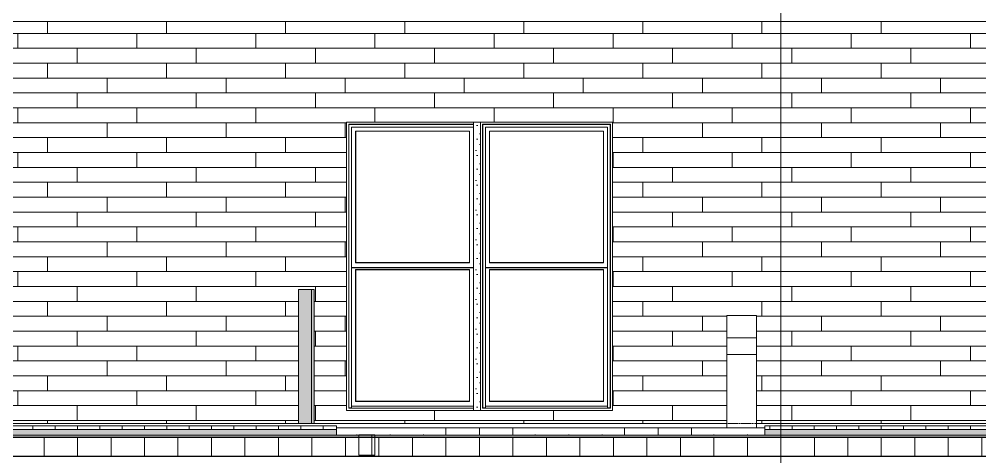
# Model space of a CAD drawing. Header units: inches. Extents: x 9661 to 15313, y -314 to 660.
# Drawn here: x 10848.9 to 11107, y -8.9 to 108.6 of the extents above; entities that cross this region are included whole.
import ezdxf

# ---------------------------------------------------------------- set-up
doc = ezdxf.new("R2010")
doc.units = ezdxf.units.IN
doc.header["$MEASUREMENT"] = 0
doc.linetypes.add('Grid Line 1_2_', pattern=[0.875, 0.5, -0.125, 0.125, -0.125])
for name, color, linetype, lineweight in [('A-FLOR-5', 252, 'Continuous', 13), ('A-FLOR-6', 254, 'Continuous', 5), ('A-FLOR-8', 192, 'Continuous', 9), ('A-FLOR-LEVL-1', 51, 'Grid Line 1_2_', 9), ('A-FLOR-MCUT-1', 51, 'Continuous', 9), ('A-FLOR-PATT-1', 45, 'Continuous', 9), ('A-GLAZ-1', 55, 'Continuous', 9), ('A-WALL-10', 113, 'Continuous', 9), ('A-WALL-5', 55, 'Continuous', 9), ('A-WALL-7', 13, 'Continuous', 13), ('A-WALL-8', 23, 'Continuous', 5), ('A-WALL-PATT-1', 55, 'Continuous', 9), ('E-LITE-EQPM-1', 55, 'Continuous', 9), ('G-ANNO-SYMB', 111, 'Continuous', 9)]:
    doc.layers.add(name, color=color, linetype=linetype, lineweight=lineweight)
pattern_1 = [(90, (11008.554, 72), (-6, 4e-16), [])]

# ---------------------------------------------------------------- blocks, each defined once
blk = doc.blocks.new('Basic Wall _ COMPOSITE SIDING_DECKING - COURTYARD - ___-3213068-BUILDING SECTION - EAST_WEST - COURTYARD - LOOKING NORTH')
at = {"layer": 'A-WALL-5'}
blk.add_line((10822.74, 108), (11276.04, 108), dxfattribs=at)
blk = doc.blocks.new('Window-Double_Hung-Marvin-Essential - ESDH3066 - 1st Floor-3357220-BUILDING SECTION - EAST_WEST - COURTYARD - LOOKING NORTH')
at = {"layer": 'A-GLAZ-1'}
for p, q in [((10937.43, 80.41), (10970.96, 80.41)), ((10937.43, 80.41), (10937.51, 80.33)), ((10937.43, 4.09), (10937.43, 80.41)), ((10970.96, 80.33), (10937.51, 80.33)), ((10937.51, 80.33), (10937.51, 4.17)), ((10938.21, 79.63), (10970.96, 79.63)), ((10938.21, 4.17), (10938.21, 79.63)), ((10939.31, 78.53), (10939.25, 78.59)), ((10939.25, 78.59), (10939.25, 43.16)), ((10969.93, 78.59), (10939.25, 78.59)), ((10939.31, 78.53), (10939.31, 43.22)), ((10969.87, 78.53), (10939.31, 78.53)), ((10969.87, 78.53), (10969.93, 78.59)), ((10969.87, 43.22), (10969.87, 78.53)), ((10969.93, 43.16), (10969.93, 78.59)), ((10970.96, 41.94), (10938.21, 41.94)), ((10970.96, 41.81), (10938.21, 41.81)), ((10939.31, 43.22), (10939.25, 43.16)), ((10939.25, 43.16), (10969.93, 43.16)), ((10969.93, 41.34), (10939.25, 41.34)), ((10939.25, 41.34), (10939.31, 41.28)), ((10939.25, 41.34), (10939.25, 5.91)), ((10939.31, 43.22), (10969.87, 43.22)), ((10969.93, 43.16), (10969.87, 43.22)), ((10969.87, 41.28), (10969.93, 41.34)), ((10969.93, 41.34), (10969.93, 5.91)), ((10939.31, 41.28), (10969.87, 41.28)), ((10939.31, 5.97), (10939.31, 41.28)), ((10969.87, 41.28), (10969.87, 5.97)), ((10939.25, 5.91), (10939.31, 5.97)), ((10939.25, 5.91), (10969.93, 5.91)), ((10969.87, 5.97), (10939.31, 5.97)), ((10969.93, 5.91), (10969.87, 5.97)), ((10937.51, 4.17), (10937.43, 4.09)), ((10937.43, 4.09), (10970.96, 4.09)), ((10938.21, 4.17), (10937.51, 4.17)), ((10970.96, 4.69), (10938.21, 4.69)), ((10970.96, 4.66), (10938.21, 4.66))]:
    blk.add_line(p, q, dxfattribs=at)
blk = doc.blocks.new('Window-Double_Hung-Marvin-Essential - ESDH3066 - 1st Floor-3357221-BUILDING SECTION - EAST_WEST - COURTYARD - LOOKING NORTH')
at = {"layer": 'A-GLAZ-1'}
h = blk.add_hatch(dxfattribs=at)
h.set_pattern_fill('FP_18', color=256, style=0, pattern_type=2)
h.set_pattern_definition([(0, (11008.909, -14.84), (0, 8), [0.33, -7.67]), (0, (11011.469, -14.68), (0, 8), [0.33, -7.67]), (0, (11010.029, -12.92), (0, 8), [0.33, -7.67]), (0, (11011.789, -11.64), (0, 8), [0.33, -7.67]), (0, (11009.709, -11.16), (0, 8), [0.33, -7.67]), (0, (11010.349, -9.24), (0, 8), [0.33, -7.67]), (0, (11009.229, -7.8), (0, 8), [0.33, -7.67]), (0, (11011.789, -7.96), (0, 8), [0.33, -7.67]), (0, (11013.709, -7.64), (0, 8), [0.33, -7.67]), (0, (11014.669, -9.56), (0, 8), [0.33, -7.67]), (0, (11016.269, -9.72), (0, 8), [0.33, -7.67]), (0, (11016.269, -12.6), (0, 8), [0.33, -7.67]), (0, (11014.829, -13.56), (0, 8), [0.33, -7.67]), (0, (11012.589, -13.08), (0, 8), [0.33, -7.67]), (0, (11014.029, -11.64), (0, 8), [0.33, -7.67]), (0, (11012.589, -10.2), (0, 8), [0.33, -7.67]), (0, (11015.949, -14.68), (0, 8), [0.33, -7.67])])
h.paths.add_polyline_path([(10970.96, 3.5), (10972.84, 3.5), (10972.84, 81), (10970.96, 81), (10970.96, 3.53)], flags=0)
for p, q in [((10972.84, 81), (10970.96, 81)), ((10970.96, 81), (10970.96, 3.5)), ((10972.84, 3.5), (10972.84, 81)), ((10973.43, 80.41), (11007.75, 80.41)), ((10973.43, 80.41), (10973.51, 80.33)), ((10973.43, 4.09), (10973.43, 80.41)), ((11007.67, 80.33), (10973.51, 80.33)), ((10973.51, 80.33), (10973.51, 4.17)), ((11007.75, 80.41), (11007.67, 80.33)), ((11007.67, 80.33), (11007.67, 4.17)), ((11007.75, 80.41), (11007.75, 4.09)), ((10974.21, 79.63), (11006.96, 79.63)), ((10974.21, 4.17), (10974.21, 79.63)), ((10975.31, 78.53), (10975.25, 78.59)), ((10975.25, 78.59), (10975.25, 43.16)), ((11005.93, 78.59), (10975.25, 78.59)), ((10975.31, 78.53), (10975.31, 43.22)), ((11005.87, 78.53), (10975.31, 78.53)), ((11005.87, 78.53), (11005.93, 78.59)), ((11005.87, 43.22), (11005.87, 78.53)), ((11005.93, 43.16), (11005.93, 78.59)), ((11006.96, 79.63), (11006.96, 4.17)), ((11006.96, 41.94), (10974.21, 41.94)), ((11006.96, 41.81), (10974.21, 41.81)), ((10975.31, 43.22), (10975.25, 43.16)), ((10975.25, 43.16), (11005.93, 43.16)), ((11005.93, 41.34), (10975.25, 41.34)), ((10975.25, 41.34), (10975.31, 41.28)), ((10975.25, 41.34), (10975.25, 5.91)), ((10975.31, 43.22), (11005.87, 43.22)), ((11005.93, 43.16), (11005.87, 43.22)), ((11005.87, 41.28), (11005.93, 41.34)), ((11005.93, 41.34), (11005.93, 5.91)), ((10975.31, 41.28), (11005.87, 41.28)), ((10975.31, 5.97), (10975.31, 41.28)), ((11005.87, 41.28), (11005.87, 5.97)), ((10975.25, 5.91), (10975.31, 5.97)), ((10975.25, 5.91), (11005.93, 5.91)), ((11005.87, 5.97), (10975.31, 5.97)), ((11005.93, 5.91), (11005.87, 5.97)), ((10970.96, 3.5), (10972.84, 3.5)), ((10973.51, 4.17), (10973.43, 4.09)), ((10973.43, 4.09), (11007.75, 4.09)), ((10974.21, 4.17), (10973.51, 4.17)), ((11006.96, 4.69), (10974.21, 4.69)), ((11006.96, 4.66), (10974.21, 4.66)), ((11007.67, 4.17), (11006.96, 4.17)), ((11007.75, 4.09), (11007.67, 4.17))]:
    blk.add_line(p, q, dxfattribs=at)
blk = doc.blocks.new('Pathway_Cooper_McGraw-Edison _BSC-BRC_Round - Pathway_Cooper_McGraw-Edison _BSC-BRC_Round-V29-BUILDING SECTION - EAST_WEST - COURTYARD - LOOKING NORTH')
at = {"layer": 'E-LITE-EQPM-1'}
for p, q in [((11039.04, 29), (11039.04, 23)), ((11039.04, 29), (11043.04, 29)), ((11043.04, 29), (11047.04, 29)), ((11047.04, 23), (11047.04, 29)), ((11043.04, 23), (11039.04, 23)), ((11039.04, 23), (11039.04, 18.5)), ((11039.04, 23), (11043.04, 23)), ((11047.04, 23), (11043.04, 23)), ((11043.04, 23), (11047.04, 23)), ((11047.04, 18.5), (11047.04, 23)), ((11043.04, 18.5), (11039.04, 18.5)), ((11039.04, 18.5), (11039.04, -1.13)), ((11039.04, 18.5), (11043.04, 18.5)), ((11047.04, 18.5), (11043.04, 18.5)), ((11043.04, 18.5), (11047.04, 18.5)), ((11047.04, -1.13), (11047.04, 18.5))]:
    blk.add_line(p, q, dxfattribs=at)

msp = doc.modelspace()

# ---------------------------------------------------------------- hatches: boundary and pattern name
at = {"layer": 'A-FLOR-5'}
h = msp.add_hatch(color=256, dxfattribs=at)
h.paths.add_polyline_path([(11239.6768, -9), (11278.7894, -9), (11278.7894, -8.875), (10819.9894, -8.875), (10819.9894, -9), (11239.37759, -9)], flags=0)
h.paths.add_polyline_path([(9992.37511, -9), (10011.5894, -9), (10011.5599, -8.875), (9888.1894, -8.875), (9888.1894, -9), (9965.8769, -9)], flags=0)
at = {"layer": 'A-FLOR-6'}
h = msp.add_hatch(color=256, dxfattribs=at)
h.paths.add_polyline_path([(11258.31023, -8.875), (11278.7894, -8.875), (11278.7894, -8.75), (10819.9894, -8.75), (10819.9894, -8.875), (11242.15711, -8.875)], flags=0)
h.paths.add_polyline_path([(9888.1894, -8.875), (10011.5894, -8.875), (10011.5599, -8.75), (9888.1894, -8.75)], flags=0)
at = {"layer": 'A-FLOR-PATT-1'}
h = msp.add_hatch(dxfattribs=at)
h.set_pattern_fill('FP_14', color=256, style=0, pattern_type=2)
h.set_pattern_definition(pattern_1)
h.paths.add_polyline_path([(11203.9894, -1.625), (11276.0394, -1.625), (11276.0394, -0.625), (11049.2894, -0.625), (11049.2894, -1.625), (11201.9894, -1.625)], flags=0)
h.paths.add_polyline_path([(10831.98173, -1.625), (10934.1894, -1.625), (10934.1894, -0.625), (10822.7394, -0.625), (10822.7394, -1.625)], flags=0)
h.paths.add_polyline_path([(9935.1894, -1.625), (10008.8394, -1.625), (10008.8394, -0.625), (9888.1894, -0.625), (9888.1894, -1.625), (9927.78998, -1.625)], flags=0)
h = msp.add_hatch(dxfattribs=at)
h.set_pattern_fill('FP_15', color=256, style=0, pattern_type=2)
h.set_pattern_definition([(216.87, (11014.952, 87.994), (47.980943, 31.987086), [7.997, -71.971]), (206.565, (11024.548, 83.196), (-15.993714, -15.994133), [17.881, -17.881]), (198.435, (11024.548, 75.199), (-31.98674, -15.99388), [10.115, -40.461])])
h.paths.add_polyline_path([(11169.26231, -3.125), (11276.0394, -3.125), (11276.0394, -1.625), (11049.2894, -1.625), (11049.2894, -3.125), (11164.5894, -3.125)], flags=0)
h.paths.add_polyline_path([(10934.1894, -3.125), (10934.1894, -1.625), (10822.7394, -1.625), (10822.7394, -3.125), (10928.85942, -3.125)], flags=0)
h.paths.add_polyline_path([(9888.1894, -3.125), (10008.8394, -3.125), (10008.8394, -1.625), (9888.1894, -1.625)], flags=0)
h = msp.add_hatch(dxfattribs=at)
h.set_pattern_fill('FP_12', color=256, style=0, pattern_type=2)
h.set_pattern_definition([(0, (11008.554, 72), (24, 24), [24, -24]), (0, (11008.554, 81), (24, 24), [24, -24]), (0, (11008.554, 90), (24, 24), [24, -24]), (90, (11011.554, 93), (-24, 24), [24, -24]), (90, (11020.554, 93), (-24, 24), [24, -24]), (90, (11029.554, 93), (-24, 24), [24, -24])])
h.paths.add_polyline_path([(11047.26548, -3.125), (11049.2894, -3.125), (11049.2894, -1.125), (10934.1894, -1.125), (10934.1894, -3.125), (11025.73711, -3.125)], flags=0)
h = msp.add_hatch(dxfattribs=at)
h.set_pattern_fill('FP_3', color=256, style=0, pattern_type=2)
h.set_pattern_definition([(0, (11008.554, 72), (15.36, 3.84), [1.267, -10.253, 1.267, -10.253, -61.44]), (0, (11008.554, 72), (15.36, 3.84), [-23.04, 1.267, -21.773, 1.267, -10.253, -26.88]), (0, (11008.554, 72), (15.36, 3.84), [-57.6, 1.267, -6.413, 1.267, -17.933]), (120, (11014.314, 73.92), (-11.005538, 11.38215), [1.267, -10.253, 1.267, -10.253, -61.44]), (120, (11014.314, 73.92), (-11.005538, 11.38215), [-23.04, 1.267, -21.773, 1.267, -10.253, -26.88]), (120, (11014.314, 73.92), (-11.005538, 11.38215), [-57.6, 1.267, -6.413, 1.267, -17.933]), (240, (11016.234, 81.6), (-4.354462, -15.22215), [1.267, -10.253, 1.267, -10.253, -61.44]), (240, (11016.234, 81.6), (-4.354462, -15.22215), [-23.04, 1.267, -21.773, 1.267, -10.253, -26.88]), (240, (11016.234, 81.6), (-4.354462, -15.22215), [-57.6, 1.267, -6.413, 1.267, -17.933])])
h.paths.add_polyline_path([(11276.0394, -3.625), (11276.0394, -3.125), (10822.7394, -3.125), (10822.7394, -3.625), (11273.31342, -3.625)], flags=0)
h.paths.add_polyline_path([(9943.4394, -3.625), (10008.8394, -3.625), (10008.8394, -3.125), (9888.1894, -3.125), (9888.1894, -3.625), (9935.1894, -3.625)], flags=0)
h.paths.add_polyline_path([(10010.3394, -3.625), (10011.5599, -3.61964), (10010.3394, -3.39773)], flags=0)
h = msp.add_hatch(dxfattribs=at)
h.set_pattern_fill('FP_14', color=256, style=0, pattern_type=2)
h.set_pattern_definition(pattern_1)
h.paths.add_polyline_path([(11276.0394, -3.75), (11278.7894, -3.75), (11278.7894, -3.625), (10819.9894, -3.625), (10819.9894, -3.75), (11273.31342, -3.75)], flags=0)
h.paths.add_polyline_path([(9946.4394, -3.75), (10008.8394, -3.75), (10008.8394, -3.625), (9888.1894, -3.625), (9888.1894, -3.75), (9943.4394, -3.75)], flags=0)
h.paths.add_polyline_path([(10011.08497, -3.75), (10011.5894, -3.75), (10011.5599, -3.62503), (10011.08277, -3.62551)], flags=0)
h = msp.add_hatch(dxfattribs=at)
h.set_pattern_fill('FP_7', color=256, style=0, pattern_type=2)
h.set_pattern_definition([(0, (11008.554, 72), (0, 9), []), (90, (11008.554, 72), (-9, 6e-16), [])])
h.paths.add_polyline_path([(11111.85061, -8.75), (11278.7894, -8.75), (11278.7894, -3.75), (10819.9894, -3.75), (10819.9894, -8.75), (11078.31812, -8.75)], flags=0)
h.paths.add_polyline_path([(9895.20514, -8.75), (10011.5894, -8.75), (10011.58014, -3.75), (9888.1894, -3.75), (9888.1894, -8.75), (9891.1894, -8.75)], flags=0)
at = {"layer": 'A-WALL-7'}
msp.add_hatch(color=256, dxfattribs=at).paths.add_polyline_path([(10927.4394, 0), (10927.4394, 36), (10923.9394, 36), (10923.9394, 0)], flags=0)
at = {"layer": 'A-WALL-8'}
msp.add_hatch(color=256, dxfattribs=at).paths.add_polyline_path([(10928.1894, 0), (10928.1894, 36), (10927.4394, 36), (10927.4394, 0)], flags=0)
at = {"layer": 'A-WALL-PATT-1'}
h = msp.add_hatch(dxfattribs=at)
h.set_pattern_fill('FP_16', color=256, style=0, pattern_type=2)
h.set_pattern_definition([(0, (11280.477, 0.8), (0, 4), []), (90, (11280.477, 0.8), (-8, 8), [4, -28]), (90, (11296.477, 4.8), (-8, 8), [4, -28])])
h.paths.add_polyline_path([(11154.90736, 0), (11164.5894, 0), (11164.5894, 84), (11268.10116, 84), (11268.13067, 85.22378), (11268.28625, 85.22378), (11268.19371, 85.29134), (11268.0336, 85.29134), (11268.0336, 85.54134), (11268.15816, 85.64724), (11268.19371, 85.54134), (11268.22775, 85.54134), (11268.19875, 85.61019), (11268.28625, 85.65644), (11268.49295, 85.72026), (11268.53745, 85.79999), (11268.5279, 85.81125), (11268.62771, 86.49737), (11269.04877, 89.23174), (11268.84193, 89.45928), (11268.70295, 89.79613), (11268.66437, 90.08239), (11268.77126, 90.41023), (11268.95451, 90.64843), (11269.11227, 90.72858), (11269.28405, 90.8172), (11269.313, 90.78561), (11269.48518, 90.79251), (11269.49914, 90.80454), (11269.55707, 90.8393), (11269.64222, 90.76948), (11269.71, 90.80055), (11269.59551, 90.89588), (11269.80024, 90.81055), (11270.02966, 90.66601), (11270.17005, 90.5), (11275.17311, 90.5), (11275.17311, 92.25), (11275.96921, 92.25), (11275.96921, 87.75), (11275.17311, 87.75), (11275.17311, 89.5), (11270.08714, 89.46005), (11269.9994, 89.38714), (11269.79602, 89.2485), (11269.80024, 89.22262), (11269.90608, 89.22262), (11270.401, 85.92746), (11270.35242, 85.88755), (11270.42798, 85.80375), (11270.42798, 85.75007), (11270.401, 85.71969), (11270.26747, 85.70215), (11270.0354, 85.675), (11270.28562, 85.6462), (11270.30381, 85.68717), (11270.51378, 85.67995), (11270.77172, 85.5886), (11270.78053, 85.54134), (11270.81566, 85.54134), (11270.83475, 85.62387), (11270.93183, 85.54134), (11270.93183, 85.29134), (11270.73768, 85.29134), (11270.72126, 85.22378), (11270.86427, 85.22378), (11270.86427, 84), (11276.0394, 84), (11276.0394, 108.00104), (10822.7394, 108.00104), (10822.7394, 81), (10822.8019, 81), (10822.8019, 68.3125), (10823.4894, 68.3125), (10823.4894, 23.3125), (10822.8019, 23.3125), (10822.8019, 3.5), (10822.7394, 3.5), (10822.7394, 0), (10923.9394, 0), (10923.9394, 36), (10928.1894, 36), (10928.1894, 0), (11039.0406, 0), (11039.0406, 29), (11047.0406, 29), (11047.0406, 0), (11068.79386, 0)], flags=0)
h.paths.add_polyline_path([(11004.20873, 3.5), (10936.8394, 3.5), (10936.8394, 81), (11008.3394, 81), (11008.3394, 3.5)], flags=0)
h.paths.add_polyline_path([(11155.06264, 79.70215), (11154.68106, 79.71495), (11154.90736, 79.70215), (11155.06142, 79.70215)], flags=0)
h.paths.add_polyline_path([(11157.47461, 71.38397), (11150.59434, 71.38397), (11150.59434, 71.97813), (11150.84055, 71.97813), (11150.89685, 73.23828), (11150.91253, 73.4177), (11151.1918, 74.84519), (11151.55413, 75.95443), (11152.37317, 76.89544), (11153.14028, 77.40622), (11153.14028, 77.65622), (11153.33443, 77.65622), (11153.39293, 77.72378), (11153.20784, 77.72378), (11153.23736, 79.22378), (11153.39293, 79.22378), (11153.30039, 79.29134), (11153.14028, 79.29134), (11153.14028, 79.54134), (11153.23736, 79.54134), (11153.33443, 79.63818), (11153.98346, 79.72712), (11153.8383, 79.71016), (11153.82088, 79.74398), (11153.79504, 79.76093), (11153.69912, 79.74398), (11153.69039, 79.81422), (11153.64578, 79.83203), (11153.69039, 79.92746), (11153.99784, 81.83048), (11153.4644, 82.05144), (11152.99841, 82.40901), (11152.64084, 82.875), (11152.41606, 83.41766), (11152.3394, 84), (11152.41606, 84.58234), (11152.64084, 85.125), (11152.99841, 85.59099), (11153.4644, 85.94856), (11154.00705, 86.17333), (11154.5894, 86.25), (11155.17174, 86.17333), (11155.7144, 85.94856), (11156.18039, 85.59099), (11156.53795, 85.125), (11156.76273, 84.58234), (11156.81976, 83.85082), (11156.76273, 83.41766), (11156.53795, 82.875), (11156.18039, 82.40901), (11155.7144, 82.05144), (11155.18157, 81.82667), (11155.53108, 79.86687), (11155.53108, 79.79935), (11155.43454, 79.7967), (11155.43454, 79.75101), (11155.43454, 79.7082), (11155.08716, 79.70698), (11155.28017, 79.70196), (11155.86369, 79.63666), (11155.99054, 79.54134), (11156.03851, 79.54134), (11156.03851, 79.29134), (11155.84436, 79.29134), (11155.78586, 79.22378), (11155.97095, 79.22378), (11155.94144, 77.72378), (11155.78586, 77.72378), (11155.8784, 77.65622), (11156.03851, 77.61583), (11156.03851, 77.40622), (11156.91455, 76.81134), (11157.63394, 75.92603), (11158.02284, 74.66195), (11158.26626, 73.4177), (11158.33825, 71.97813), (11158.58445, 71.97813), (11158.58445, 71.38397), (11157.61938, 71.38397)], flags=0)
h.paths.add_polyline_path([(10832.08364, 77.38397), (10825.2394, 77.38397), (10825.2394, 77.97813), (10825.4894, 77.97813), (10825.71135, 79.99749), (10825.90235, 81), (10826.27065, 81.95142), (10826.91824, 82.78029), (10827.53805, 83.21147), (10827.84697, 83.40622), (10827.84697, 83.65622), (10828.04111, 83.65622), (10828.09962, 83.72378), (10827.91452, 83.72378), (10827.94404, 85.22378), (10828.09962, 85.22378), (10827.99826, 85.29134), (10827.84697, 85.29134), (10827.84697, 85.54134), (10827.97152, 85.64724), (10828.00707, 85.54134), (10828.04111, 85.54134), (10828.01211, 85.61019), (10828.09962, 85.65644), (10828.30632, 85.72026), (10828.35081, 85.79999), (10828.34126, 85.81125), (10828.44108, 86.49737), (10828.87271, 89.22262), (10828.65529, 89.45928), (10828.63761, 89.5), (10823.60569, 89.5), (10823.60569, 87.75), (10822.80958, 87.75), (10822.80958, 92.25), (10823.60569, 92.25), (10823.60569, 90.5), (10828.65944, 90.52414), (10828.9257, 90.78586), (10828.93332, 90.73394), (10829.09741, 90.8172), (10829.12636, 90.78561), (10829.29855, 90.79251), (10829.3125, 90.80454), (10829.37043, 90.8393), (10829.45558, 90.76948), (10829.52337, 90.80055), (10829.40888, 90.89588), (10829.6136, 90.81055), (10829.84896, 90.65722), (10830.12049, 90.21162), (10830.08804, 89.82253), (10829.9505, 89.47554), (10829.81277, 89.38714), (10829.60938, 89.2485), (10829.6136, 89.22262), (10829.71944, 89.22262), (10830.21436, 85.92746), (10830.16578, 85.88755), (10830.24134, 85.80375), (10830.24134, 85.75007), (10830.21436, 85.71969), (10830.08083, 85.70215), (10829.84876, 85.675), (10830.09899, 85.6462), (10830.11717, 85.68717), (10830.32714, 85.67995), (10830.58509, 85.5886), (10830.59389, 85.54134), (10830.62902, 85.54134), (10830.64812, 85.62387), (10830.74519, 85.54134), (10830.74519, 85.29134), (10830.55105, 85.29134), (10830.53462, 85.22378), (10830.67763, 85.22378), (10830.64812, 83.72378), (10830.49254, 83.72378), (10830.59389, 83.65622), (10830.74519, 83.65622), (10830.74519, 83.40622), (10831.67391, 82.78029), (10832.41137, 81.76588), (10832.76121, 80.75006), (10833.0254, 78.83592), (10833.10811, 77.97813), (10833.35276, 77.97813), (10833.35276, 77.38397), (10832.40066, 77.38397)], flags=0)
h.paths.add_polyline_path([(11268.61301, 85.64608), (11269.02333, 85.68977), (11268.79194, 85.70215), (11268.66162, 85.66113), (11268.61341, 85.6462)], flags=0)
h.paths.add_polyline_path([(10828.42638, 85.64608), (10828.83669, 85.68977), (10828.6053, 85.70215), (10828.47498, 85.66113), (10828.42678, 85.6462)], flags=0)
h.paths.add_polyline_path([(11269.12099, 85.70215), (11269.06198, 85.73276), (11269.12044, 85.7023)], flags=0)
h.paths.add_polyline_path([(10828.93435, 85.70215), (10828.87535, 85.73276), (10828.9338, 85.7023)], flags=0)
h.paths.add_polyline_path([(11268.69796, 85.81413), (11268.69796, 85.92746), (11268.66162, 85.92746)], flags=0)
h.paths.add_polyline_path([(11270.26747, 85.81413), (11270.26747, 85.92746), (11270.24745, 85.92746)], flags=0)
h.paths.add_polyline_path([(10830.08083, 85.81413), (10830.08083, 85.92746), (10830.06081, 85.92746)], flags=0)
h.paths.add_polyline_path([(10828.51415, 85.8152), (10828.51415, 85.92746), (10828.47498, 85.92746)], flags=0)
h.paths.add_polyline_path([(11269.21296, 89.22262), (11269.22411, 89.26212), (11269.19061, 89.25393)], flags=0)
h.paths.add_polyline_path([(10828.97856, 89.22262), (10828.96014, 89.26289), (10828.96826, 89.22262)], flags=0)
h.paths.add_polyline_path([(10829.02633, 89.22262), (10829.03482, 89.26435), (10829.00397, 89.25393)], flags=0)
h.paths.add_polyline_path([(10829.09771, 90.8393), (10829.11159, 90.88015), (10829.11159, 90.84499)], flags=0)
h.paths.add_polyline_path([(11269.28435, 90.8393), (11269.29822, 90.88015), (11269.29822, 90.84499)], flags=0)

# ---------------------------------------------------------------- linework, layer by layer
at = {"layer": 'A-FLOR-8'}
for p, q in [((10934.1894, -0.625), (10822.7394, -0.625)), ((10934.1894, -1.125), (10934.1894, -0.625)), ((11049.2894, -1.125), (10934.1894, -1.125)), ((11276.0394, -0.625), (11049.2894, -0.625)), ((11049.2894, -0.625), (11049.2894, -1.125))]:
    msp.add_line(p, q, dxfattribs=at)
at = {"layer": 'A-FLOR-LEVL-1'}
msp.add_line((9660.52836, 0), (12376.05907, 0), dxfattribs=at)
at = {"layer": 'A-FLOR-MCUT-1'}
for p, q in [((10934.1894, -1.625), (10822.7394, -1.625)), ((10934.1894, -1.125), (10934.1894, -3.125)), ((11049.2894, -3.125), (11049.2894, -1.125)), ((11276.0394, -1.625), (11049.2894, -1.625)), ((11278.7894, -3.75), (10819.9894, -3.75)), ((11049.2894, -3.125), (10822.7394, -3.125)), ((11277.5394, -3.625), (10822.7394, -3.625)), ((11049.2894, -3.125), (11276.0394, -3.125)), ((11278.7894, -8.75), (10819.9894, -8.75)), ((11278.7894, -8.875), (10819.9894, -8.875))]:
    msp.add_line(p, q, dxfattribs=at)
at = {"layer": 'A-WALL-10'}
for p, q in [((10923.9394, 36), (10923.9394, 0)), ((10928.1894, 36), (10923.9394, 36)), ((10927.4394, 36), (10927.4394, 0)), ((10928.1894, 0), (10928.1894, 36)), ((10940.1894, -3), (10940.1894, -8.53918)), ((10944.4394, -3), (10940.1894, -3)), ((10943.6894, -3), (10943.6894, -8.53918)), ((10944.4394, -8.53918), (10944.4394, -3)), ((10940.1894, -8.53918), (10944.4394, -8.53918))]:
    msp.add_line(p, q, dxfattribs=at)
at = {"layer": 'A-WALL-5'}
for p, q in [((10936.8394, 3.5), (10936.8394, 81)), ((10936.8394, 81), (10970.9644, 81)), ((10972.8394, 81), (11008.3394, 81)), ((11008.3394, 81), (11008.3394, 3.5)), ((10970.9644, 3.5), (10936.8394, 3.5)), ((11008.3394, 3.5), (10972.8394, 3.5)), ((10822.7394, 0), (11039.0406, 0)), ((11047.0406, 0), (11164.5894, 0))]:
    msp.add_line(p, q, dxfattribs=at)
at = {"layer": 'G-ANNO-SYMB'}
msp.add_line((11053.58432, 597.88431), (11053.58432, -238.40941), dxfattribs=at)

# ---------------------------------------------------------------- block references
at = {"layer": 'A-GLAZ-1'}
for name in ['Window-Double_Hung-Marvin-Essential - ESDH3066 - 1st Floor-3357220-BUILDING SECTION - EAST_WEST - COURTYARD - LOOKING NORTH', 'Window-Double_Hung-Marvin-Essential - ESDH3066 - 1st Floor-3357221-BUILDING SECTION - EAST_WEST - COURTYARD - LOOKING NORTH']:
    msp.add_blockref(name, (0, 0), dxfattribs=at)
at = {"layer": 'A-WALL-5'}
msp.add_blockref('Basic Wall _ COMPOSITE SIDING_DECKING - COURTYARD - ___-3213068-BUILDING SECTION - EAST_WEST - COURTYARD - LOOKING NORTH', (0, 0), dxfattribs=at)
at = {"layer": 'E-LITE-EQPM-1'}
msp.add_blockref('Pathway_Cooper_McGraw-Edison _BSC-BRC_Round - Pathway_Cooper_McGraw-Edison _BSC-BRC_Round-V29-BUILDING SECTION - EAST_WEST - COURTYARD - LOOKING NORTH', (0, 0), dxfattribs=at)

doc.saveas('drawing.dxf')
